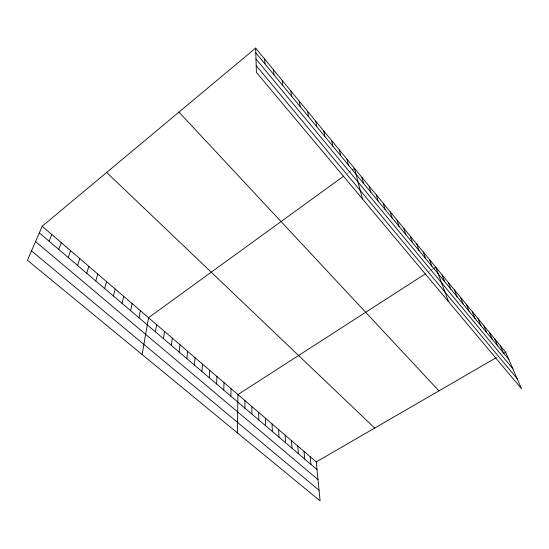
<?xml version="1.0" encoding="UTF-8"?>
<svg xmlns="http://www.w3.org/2000/svg" width="549" height="549" viewBox="0 0 549 549"><rect width="100%" height="100%" fill="white"/><g stroke="black" fill="none" stroke-linecap="round" stroke-linejoin="round"><path stroke-width="0.41" stroke-dasharray="2.75 2.06" d="M346.995 173.717L348.354 172.736M349.034 172.242L351.072 170.76M428.79 271.645L430.183 270.746M430.876 270.3L432.962 268.955"/><path stroke-width="0.82" d="M244.923 408.127L244.943 400.592M237.415 432.893L237.923 394.559L425.324 273.876M230.841 396.124L231.026 388.623M223.759 390.092L224.026 382.612M216.587 383.971L216.937 376.511M209.313 377.767L209.752 370.335M201.936 371.481L202.471 364.069M194.456 365.106L195.08 357.722M186.866 358.641L187.593 351.285M179.173 352.081L180.003 344.751M171.37 345.431L172.297 338.129M163.458 338.678L164.487 331.418M155.429 331.836L156.568 324.603M142.116 354.53L148.532 317.693L343.612 176.174M139.007 317.844L140.379 310.679M130.621 310.686L132.103 303.57M122.104 303.425L123.71 296.35M113.458 296.062L115.187 289.028M104.687 288.582L106.54 281.589M95.773 280.985L97.763 274.04M86.728 273.272L88.856 266.382M77.539 265.442L79.804 258.6M68.213 257.488L70.622 250.701M58.736 249.404L61.289 242.679M49.108 241.196L51.812 234.533M42.191 226.257L27.45 260.24L320.108 500.894L316.258 461.915L42.191 226.257L255.642 48.106L505.67 352.204L521.55 388.774L256.404 72.393L255.642 48.106M352.431 169.778L354.462 168.303L362.491 198.978M433.662 268.509L435.748 267.164L448.478 301.586M316.258 461.915L496.365 357.591M503.522 353.446L505.67 352.204M31.513 250.866L319.058 490.264M35.548 241.56L318.008 479.627M39.322 232.858L317.02 469.587M106.657 172.448L374.686 428.069M178.96 112.099L438.946 390.854M256.191 65.647L517.199 378.762M255.985 58.983L512.862 368.77M255.786 52.786L508.779 359.369M500.29 345.664L503.358 352.808M494.841 339.035L497.861 346.144M489.31 332.31L492.288 339.385M483.696 325.488L486.634 332.529M478.007 318.564L480.89 325.578M472.236 311.544L475.063 318.516M466.376 304.421L469.155 311.352M460.433 297.187L463.157 304.084M454.4 289.851L457.063 296.7M448.272 282.399L450.88 289.206M442.055 274.836L444.608 281.603M429.531 259.602L431.946 266.265M423.217 251.922L425.571 258.538M416.808 244.127L419.093 250.687M410.302 236.214L412.519 242.72M403.7 228.185L405.841 234.629M396.996 220.025L399.061 226.408M390.181 211.742L392.171 218.063M383.264 203.329L385.172 209.581M376.237 194.778L378.062 200.961M369.093 186.09L370.836 192.205M361.839 177.265L363.486 183.297M346.968 159.183L348.43 165.057M339.351 149.918L340.716 155.703M331.61 140.503L332.866 146.192M323.732 130.923L324.884 136.523M315.723 121.185L316.766 126.682M307.584 111.275L308.511 116.676M299.301 101.201L300.104 106.492M290.867 90.949L291.553 96.13M282.296 80.518L282.852 85.582M310.185 456.693L310.885 464.358M273.567 69.908L273.992 74.849M304.036 451.408L304.674 459.067M297.812 446.049L298.382 453.7M291.505 440.627L292.006 448.265M264.687 59.1L264.975 63.917M285.109 435.131L285.549 442.762M278.638 429.565L279.002 437.176M272.078 423.924L272.366 431.528M265.428 418.208L265.647 425.791M258.689 412.416L258.833 419.985M251.861 406.541L251.922 414.097"/></g></svg>
